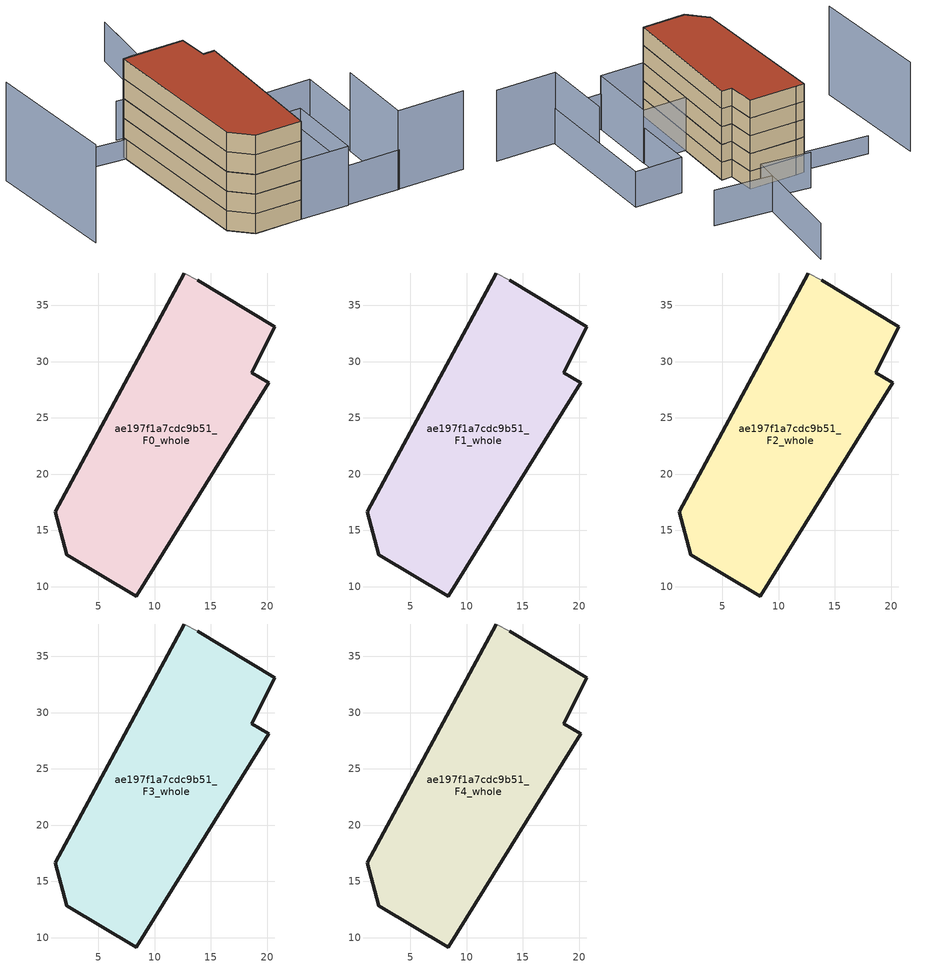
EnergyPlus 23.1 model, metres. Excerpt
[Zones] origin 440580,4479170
ae197f1a7cdc9b51_F0_whole
 floor ground (EU_floor_Construction): 8.35,9.18 20.11,28.11 18.63,28.99 20.66,33.11 13.83,37.2 12.63,37.86 1.18,16.67 2.2,12.87 z0
 wall outside (EU_wall_Construction): 13.83,37.2 20.66,33.11 18.63,28.99 20.11,28.11 8.35,9.18 2.2,12.87 1.18,16.67 12.63,37.86 z0:3
 wall adiabatic (EU_wall_Construction): 12.63,37.86 13.83,37.2 z0:3
ae197f1a7cdc9b51_F1_whole
 floor to ae197f1a7cdc9b51_F0_whole (EU_floor_Construction): 8.35,9.18 20.11,28.11 18.63,28.99 20.65,33.11 13.83,37.2 12.63,37.86 1.18,16.67 2.19,12.87 z3
 wall outside (EU_wall_Construction): 13.83,37.2 20.66,33.11 18.63,28.99 20.11,28.11 8.35,9.18 2.2,12.87 1.18,16.67 12.63,37.86 z3:6
 wall adiabatic (EU_wall_Construction): 12.63,37.86 13.83,37.2 z3:6
ae197f1a7cdc9b51_F2_whole
 floor to ae197f1a7cdc9b51_F1_whole (EU_floor_Construction): 8.35,9.18 20.11,28.11 18.63,28.99 20.65,33.11 13.83,37.2 12.63,37.86 1.18,16.67 2.19,12.87 z6
 wall outside (EU_wall_Construction): 13.83,37.2 20.66,33.11 18.63,28.99 20.11,28.11 8.35,9.18 2.2,12.87 1.18,16.67 12.63,37.86 z6:9
 wall adiabatic (EU_wall_Construction): 12.63,37.86 13.83,37.2 z6:9
ae197f1a7cdc9b51_F3_whole
 floor to ae197f1a7cdc9b51_F2_whole (EU_floor_Construction): 8.35,9.18 20.11,28.11 18.63,28.99 20.65,33.11 13.83,37.2 12.63,37.86 1.18,16.67 2.19,12.87 z9
 wall outside (EU_wall_Construction): 13.83,37.2 20.66,33.11 18.63,28.99 20.11,28.11 8.35,9.18 2.2,12.87 1.18,16.67 12.63,37.86 z9:12
 wall adiabatic (EU_wall_Construction): 12.63,37.86 13.83,37.2 z9:12
ae197f1a7cdc9b51_F4_whole
 floor to ae197f1a7cdc9b51_F3_whole (EU_floor_Construction): 8.35,9.18 20.11,28.11 18.63,28.99 20.65,33.11 13.83,37.2 12.63,37.86 1.18,16.67 2.19,12.87 z12
 wall outside (EU_wall_Construction): 13.83,37.2 20.66,33.11 18.63,28.99 20.11,28.11 8.35,9.18 2.2,12.87 1.18,16.67 12.63,37.86 z12:15
 wall adiabatic (EU_wall_Construction): 12.63,37.86 13.83,37.2 z12:15
 roof outside (EU_roof_Construction): 20.66,33.11 18.63,28.99 20.11,28.11 8.35,9.18 2.2,12.87 1.18,16.67 12.63,37.86 13.83,37.2 z15
shading: 30.12,-3.87 21.42,1.34 / 21.42,1.34 27.63,11.7 z0:12; 20.87,15.66 14.62,5.38 / 14.62,5.38 8.35,9.19 / 8.35,9.19 14.6,19.47 / 14.6,19.47 20.87,15.66 z0:9; 32.72,33.25 25.03,38.94 / 25.03,38.94 34.5,51.74 / 34.51,51.74 22.82,35.9 / 22.82,35.9 16.22,40.77 / 21.53,1.28 14.65,5.42 / 14.65,5.42 26.2,24.64 / 26.2,24.64 33.09,20.5 / 33.09,20.5 21.53,1.28 z0:6; 13.35,36.51 3.37,43.74 z0:3; -0.08,48.9 -9.66,30.67 z0:15
[Building]
EU S2 Campaign: North Axis=0; Terrain=City; Solar Distribution=FullExterior
[Site:Location]
Madrid: Latitude=40.5; Longitude=-3.5; Time Zone=1; Elevation=609
[SizingPeriod:WeatherFileDays]
AnnualSizingPeriod: Begin Month=1; Begin Day of Month=1; End Month=12; End Day of Month=31; Day of Week for Start Day=Monday; Use Weather File Daylight Saving Period=No; Use Weather File Rain and Snow Indicators=No
[MATERIAL]
EU_InternalMass_Material: Roughness=MediumRough; Thickness=0.1; Conductivity=1; Density=1800; Specific Heat=900; Thermal Absorptance=0.9; Solar Absorptance=0.7; Visible Absorptance=0.7
[MATERIAL:NOMASS] Roughness=MediumRough; Thermal Absorptance=0.9; Solar Absorptance=0.7; Visible Absorptance=0.7
Name | Thermal Resistance
EU_wall_NoMass | 0.609216
EU_roof_NoMass | 0.513268
EU_floor_NoMass | 0.568163
[CONSTRUCTION]
EU_wall_Construction: EU_wall_NoMass
EU_roof_Construction: EU_roof_NoMass
EU_floor_Construction: EU_floor_NoMass
EU_InternalMass_Construction: EU_InternalMass_Material
[ZONE] Type=1; Multiplier=1; Ceiling Height=autocalculate; Volume=823.147; Floor Area=autocalculate; Part of Total Floor Area=Yes
ae197f1a7cdc9b51_F0_whole; ae197f1a7cdc9b51_F1_whole; ae197f1a7cdc9b51_F2_whole; ae197f1a7cdc9b51_F3_whole; ae197f1a7cdc9b51_F4_whole
[INTERNALMASS] Construction=EU_InternalMass_Construction; Surface Area=274.382
Name | Zone or ZoneList
ae197f1a7cdc9b51_F0_whole_EU_InternalMass | ae197f1a7cdc9b51_F0_whole
ae197f1a7cdc9b51_F1_whole_EU_InternalMass | ae197f1a7cdc9b51_F1_whole
ae197f1a7cdc9b51_F2_whole_EU_InternalMass | ae197f1a7cdc9b51_F2_whole
ae197f1a7cdc9b51_F3_whole_EU_InternalMass | ae197f1a7cdc9b51_F3_whole
ae197f1a7cdc9b51_F4_whole_EU_InternalMass | ae197f1a7cdc9b51_F4_whole
[OTHEREQUIPMENT] Fuel Type=Electricity; Design Level Calculation Method=Watts/Area; Power per Zone Floor Area=1; Fraction Latent=0; Fraction Radiant=0; Fraction Lost=0; Carbon Dioxide Generation Rate=0; EndUse Subcategory=EU_Step8_InternalGains
Name | Zone or ZoneList or Space or SpaceList | Schedule
EU_Step8_InternalGain_ae197f1a7cdc9b51_F0_whole_f000 | ae197f1a7cdc9b51_F0_whole | EU_Step8_GainSchedule_ae197f1a7cdc9b51_F0_whole_f000
EU_Step8_InternalGain_ae197f1a7cdc9b51_F1_whole_f000 | ae197f1a7cdc9b51_F1_whole | EU_Step8_GainSchedule_ae197f1a7cdc9b51_F1_whole_f000
EU_Step8_InternalGain_ae197f1a7cdc9b51_F2_whole_f000 | ae197f1a7cdc9b51_F2_whole | EU_Step8_GainSchedule_ae197f1a7cdc9b51_F2_whole_f000
EU_Step8_InternalGain_ae197f1a7cdc9b51_F3_whole_f000 | ae197f1a7cdc9b51_F3_whole | EU_Step8_GainSchedule_ae197f1a7cdc9b51_F3_whole_f000
EU_Step8_InternalGain_ae197f1a7cdc9b51_F4_whole_f000 | ae197f1a7cdc9b51_F4_whole | EU_Step8_GainSchedule_ae197f1a7cdc9b51_F4_whole_f000
[ZONEVENTILATION:DESIGNFLOWRATE] Schedule=EU_AlwaysOn; Design Flow Rate Calculation Method=AirChanges/Hour; Air Changes per Hour=0.752966; Ventilation Type=Natural; Fan Pressure Rise=0; Fan Total Efficiency=1; Constant Term Coefficient=1; Temperature Term Coefficient=0; Velocity Term Coefficient=0; Velocity Squared Term Coefficient=0; Minimum Indoor Temperature=-100; Maximum Indoor Temperature=100; Delta Temperature=-100; Minimum Outdoor Temperature=-100; Maximum Outdoor Temperature=100; Maximum Wind Speed=40
Name | Zone or ZoneList or Space or SpaceList
EU_ConstantAir_ae197f1a7cdc9b51_F0_whole | ae197f1a7cdc9b51_F0_whole
EU_ConstantAir_ae197f1a7cdc9b51_F1_whole | ae197f1a7cdc9b51_F1_whole
EU_ConstantAir_ae197f1a7cdc9b51_F2_whole | ae197f1a7cdc9b51_F2_whole
EU_ConstantAir_ae197f1a7cdc9b51_F3_whole | ae197f1a7cdc9b51_F3_whole
EU_ConstantAir_ae197f1a7cdc9b51_F4_whole | ae197f1a7cdc9b51_F4_whole
[HVACTEMPLATE:THERMOSTAT] Constant Heating Setpoint=20; Constant Cooling Setpoint=50
EU_HeatOnly_ae197f1a7cdc9b51_F0_whole; EU_HeatOnly_ae197f1a7cdc9b51_F1_whole; EU_HeatOnly_ae197f1a7cdc9b51_F2_whole; EU_HeatOnly_ae197f1a7cdc9b51_F3_whole; EU_HeatOnly_ae197f1a7cdc9b51_F4_whole
[HVACTEMPLATE:ZONE:IDEALLOADSAIRSYSTEM] System Availability Schedule=EU_AlwaysOn; Maximum Heating Supply Air Temperature=50; Minimum Cooling Supply Air Temperature=13; Maximum Heating Supply Air Humidity Ratio=0.0156; Minimum Cooling Supply Air Humidity Ratio=0.0077; Heating Limit=NoLimit; Cooling Limit=NoLimit; Heating Availability Schedule=EU_AlwaysOn; Cooling Availability Schedule=EU_CoolingOff; Dehumidification Control Type=ConstantSensibleHeatRatio; Cooling Sensible Heat Ratio=0.7; Dehumidification Setpoint=60; Humidification Control Type=None; Humidification Setpoint=30; Outdoor Air Method=None; Outdoor Air Flow Rate per Person=0.00944; Outdoor Air Flow Rate per Zone Floor Area=0; Outdoor Air Flow Rate per Zone=0; Demand Controlled Ventilation Type=None; Outdoor Air Economizer Type=NoEconomizer; Heat Recovery Type=None; Sensible Heat Recovery Effectiveness=0.7; Latent Heat Recovery Effectiveness=0.65
Name | Template Thermostat
ae197f1a7cdc9b51_F0_whole | EU_HeatOnly_ae197f1a7cdc9b51_F0_whole
ae197f1a7cdc9b51_F1_whole | EU_HeatOnly_ae197f1a7cdc9b51_F1_whole
ae197f1a7cdc9b51_F2_whole | EU_HeatOnly_ae197f1a7cdc9b51_F2_whole
ae197f1a7cdc9b51_F3_whole | EU_HeatOnly_ae197f1a7cdc9b51_F3_whole
ae197f1a7cdc9b51_F4_whole | EU_HeatOnly_ae197f1a7cdc9b51_F4_whole
[SIZING:ZONE] Zone Cooling Design Supply Air Temperature Input Method=SupplyAirTemperature; Zone Cooling Design Supply Air Temperature=13; Zone Heating Design Supply Air Temperature Input Method=SupplyAirTemperature; Zone Heating Design Supply Air Temperature=50; Zone Cooling Design Supply Air Humidity Ratio=0.008; Zone Heating Design Supply Air Humidity Ratio=0.008; Cooling Design Air Flow Method=DesignDay; Cooling Design Air Flow Rate=0; Cooling Minimum Air Flow per Zone Floor Area=0.000762; Cooling Minimum Air Flow=0; Cooling Minimum Air Flow Fraction=0.2; Heating Design Air Flow Method=DesignDay; Heating Design Air Flow Rate=0; Heating Maximum Air Flow per Zone Floor Area=0.002032; Heating Maximum Air Flow=0.141576; Heating Maximum Air Flow Fraction=0.3; Account for Dedicated Outdoor Air System=No; Dedicated Outdoor Air System Control Strategy=NeutralSupplyAir; Dedicated Outdoor Air Low Setpoint Temperature for Design=autosize; Dedicated Outdoor Air High Setpoint Temperature for Design=autosize; Zone Load Sizing Method=Sensible Load Only No Latent Load; Zone Latent Cooling Design Supply Air Humidity Ratio Input Method=HumidityRatioDifference; Zone Cooling Design Supply Air Humidity Ratio Difference=0.005; Zone Latent Heating Design Supply Air Humidity Ratio Input Method=HumidityRatioDifference; Zone Humidification Design Supply Air Humidity Ratio Difference=0.005
ae197f1a7cdc9b51_F0_whole; ae197f1a7cdc9b51_F1_whole; ae197f1a7cdc9b51_F2_whole; ae197f1a7cdc9b51_F3_whole; ae197f1a7cdc9b51_F4_whole
[SCHEDULE:CONSTANT]
Name | Hourly Value
EU_AlwaysOn | 1
EU_CoolingOff | 0
[SCHEDULE:FILE] Column Number=1; Rows to Skip at Top=0; Number of Hours of Data=8760; Column Separator=Comma; Interpolate to Timestep=No; Minutes per Item=60; Adjust Schedule for Daylight Savings=Yes
Name | File
EU_Step8_GainSchedule_ae197f1a7cdc9b51_F0_whole_f000 | ../../schedules/ae197f1a7cdc9b51/ae197f1a7cdc9b51_F0_whole_f000_gain.csv
EU_Step8_GainSchedule_ae197f1a7cdc9b51_F1_whole_f000 | ../../schedules/ae197f1a7cdc9b51/ae197f1a7cdc9b51_F1_whole_f000_gain.csv
EU_Step8_GainSchedule_ae197f1a7cdc9b51_F2_whole_f000 | ../../schedules/ae197f1a7cdc9b51/ae197f1a7cdc9b51_F2_whole_f000_gain.csv
EU_Step8_GainSchedule_ae197f1a7cdc9b51_F3_whole_f000 | ../../schedules/ae197f1a7cdc9b51/ae197f1a7cdc9b51_F3_whole_f000_gain.csv
EU_Step8_GainSchedule_ae197f1a7cdc9b51_F4_whole_f000 | ../../schedules/ae197f1a7cdc9b51/ae197f1a7cdc9b51_F4_whole_f000_gain.csv
